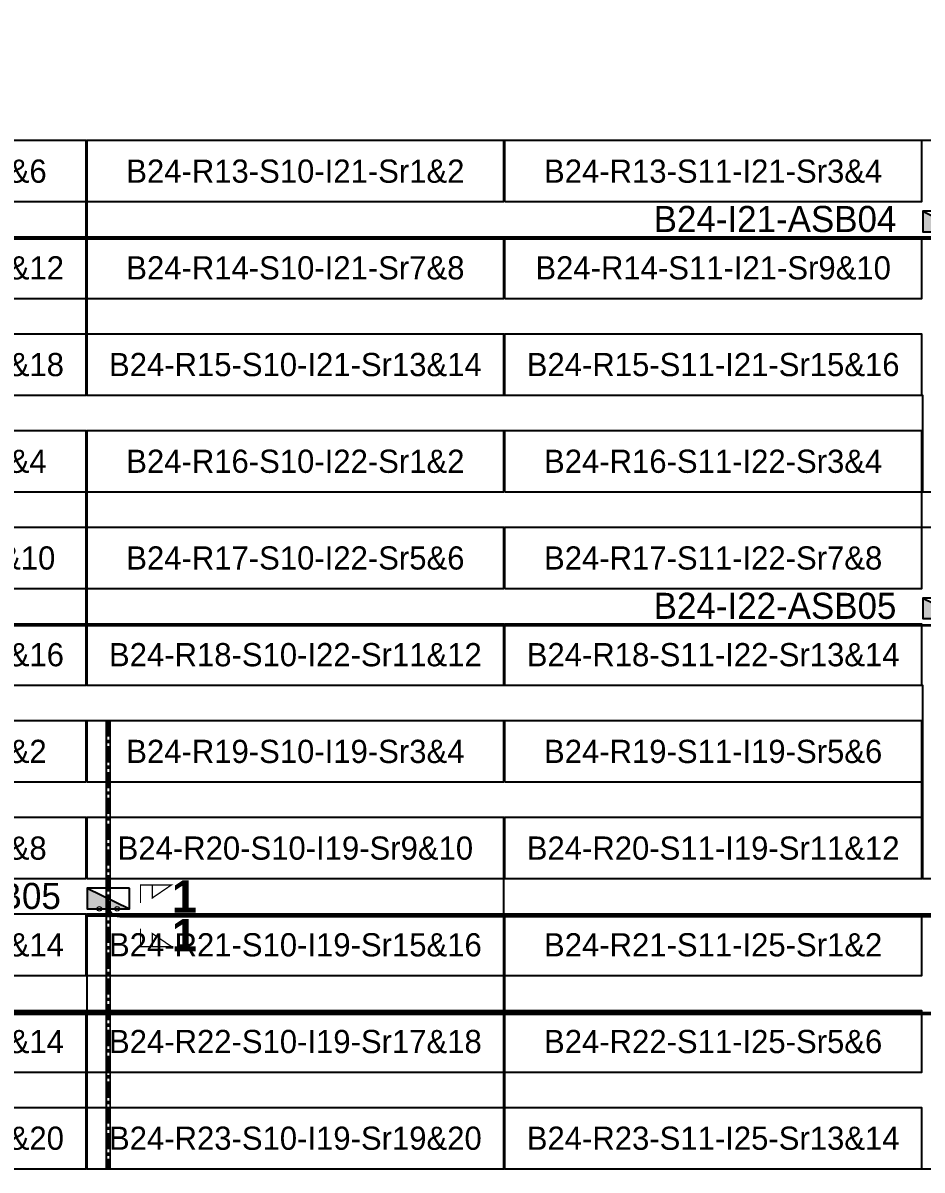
# Model space of a CAD drawing. Header units: metres. Extents: x 529718 to 530598, y 2673304 to 2673482.
# Drawn here: x 530042.2 to 530112, y 2673304.2 to 2673393.2 of the extents above; entities that cross this region are included whole.
import ezdxf
from ezdxf.enums import TextEntityAlignment as Align

# ---------------------------------------------------------------- set-up
doc = ezdxf.new("R2010")
doc.units = ezdxf.units.M
doc.linetypes.add('CENTER', pattern=[2, 1.25, -0.25, 0.25, -0.25])
doc.layers.add('Boundary-12.5 MW Block', color=6, linetype='Continuous', lineweight=9)
doc.layers.add('PILE', color=1, linetype='Continuous', lineweight=15)
for name, color, linetype in [('DC Trench BL-24', 40, 'Continuous'), ('E-Inverter Grouping', 2, 'Continuous'), ('Inverter Block-24', 7, 'Continuous'), ('LT Cable(AG) INV to LT Panel BL-24', 2, 'Continuous'), ('Messenger Wire-Block-24 (Master Path)', 30, 'Continuous'), ('Messenger Wire-Block-24 (MW Path)', 191, 'Continuous'), ('MMS Table Block-24', 8, 'Continuous'), ('Plan Line - DC BL-24', 40, 'Continuous'), ('Section Marking BL-24', 2, 'Continuous')]:
    doc.layers.add(name, color=color, linetype=linetype)
doc.styles.add('BoldTextStyle', font='arialbd.ttf')
doc.styles.get("Standard").update_dxf_attribs({"font": 'Adani Regular.ttf'})

# ---------------------------------------------------------------- blocks, each defined once
blk = doc.blocks.new('MMS Table (32.292 x 4.788)')
at = {"color": 0}
blk.add_lwpolyline([(0, -0.002), (0, 4.786), (32.292, 4.786), (32.292, -0.002)], close=True, dxfattribs=at)
at = {"color": 7}
blk.add_attdef('ID1', text='', height=1.8, dxfattribs=at).set_placement((16.146, 2.392), align=Align.MIDDLE_CENTER)
blk = doc.blocks.new('Inverter Block')
h = blk.add_hatch(color=0)
h.dxf.hatch_style = 1
h.paths.add_polyline_path([(-1.456, 2.269), (-1.456, 0.846), (1.456, 0.846)])
at = {"color": 0}
blk.add_lwpolyline([(1.456, 2.269), (-1.456, 2.269), (-1.456, 0.846), (1.456, 0.846)], close=True, dxfattribs=at)
blk.add_lwpolyline([(-1.456, 2.269), (1.456, 0.846)], dxfattribs=at)
at = {"layer": 'PILE'}
for centre in [(-0.613, 0.846), (0.613, 0.846)]:
    blk.add_circle(centre, 0.156, dxfattribs=at)
at = {"color": 7}
blk.add_attdef('ID', (-1.456, 3.006), '', height=1.8, dxfattribs=at)

msp = doc.modelspace()

# ---------------------------------------------------------------- linework, layer by layer
at = {"layer": 'Boundary-12.5 MW Block', "const_width": 0.05}
msp.add_lwpolyline([(529718.399, 2673459.077), (530176.787, 2673459.077), (530176.787, 2673481.577), (530468.215, 2673481.577), (530468.215, 2673354.077), (530597.783, 2673354.077), (530597.783, 2673304.289), (529755.691, 2673304.289), (529755.691, 2673394.289), (529750.791, 2673394.289), (529750.791, 2673401.789), (529718.399, 2673401.789)], close=True, dxfattribs=at)
at = {"layer": 'DC Trench BL-24', "color": 40, "const_width": 0.15}
msp.add_lwpolyline([(530049.007, 2673339.077), (530048.707, 2673339.077), (530048.707, 2673304.289), (530049.007, 2673304.289)], close=True, dxfattribs=at)
at = {"layer": 'E-Inverter Grouping', "color": 3}
for points in [[(530047.119, 2673364.289), (529982.335, 2673364.289), (529982.335, 2673356.789), (529950.043, 2673356.789), (529950.043, 2673384.077), (530047.119, 2673384.077)], [(530144.295, 2673356.789), (530112.003, 2673356.789), (530112.003, 2673364.289), (530047.219, 2673364.289), (530047.219, 2673384.077), (530144.295, 2673384.077)], [(530047.119, 2673341.789), (530014.727, 2673341.789), (530014.727, 2673334.289), (529950.043, 2673334.289), (529950.043, 2673354.077), (529982.435, 2673354.077), (529982.435, 2673361.577), (530047.119, 2673361.577)], [(530111.903, 2673354.077), (530144.295, 2673354.077), (530144.295, 2673326.789), (530112.003, 2673326.789), (530112.003, 2673341.789), (530047.219, 2673341.789), (530047.219, 2673361.577), (530111.903, 2673361.577)], [(530111.903, 2673339.077), (530111.903, 2673326.789), (530079.511, 2673326.789), (530079.511, 2673304.289), (530047.219, 2673304.289), (530047.219, 2673319.289), (530014.827, 2673319.289), (530014.827, 2673339.077)], [(530014.727, 2673316.577), (530047.119, 2673316.577), (530047.119, 2673304.289), (529950.043, 2673304.289), (529950.043, 2673331.577), (530014.727, 2673331.577)], [(530209.079, 2673304.289), (530079.611, 2673304.289), (530079.611, 2673324.077), (530144.295, 2673324.077), (530144.295, 2673316.577), (530209.079, 2673316.577)]]:
    msp.add_lwpolyline(points, close=True, dxfattribs=at)
at = {"layer": 'LT Cable(AG) INV to LT Panel BL-24'}
for points in [[(530171.592, 2673375.477), (530167.108, 2673375.477, 0.035568), (530166.981, 2673375.468), (530165.173, 2673375.209, -0.035568), (530165.045, 2673375.2), (530157.767, 2673375.2, 0.080615), (530157.482, 2673375.154), (530143.982, 2673370.653, -0.298451), (530143.028, 2673370.905), (530142.834, 2673371.12), (530142.834, 2673375.662, 0.414214), (530141.934, 2673376.562), (529823.014, 2673376.562, -0.414214), (529822.114, 2673377.462), (529822.114, 2673377.69)], [(530172.476, 2673374.277), (530167.163, 2673374.277, -0.123971), (530166.737, 2673374.384), (530165.466, 2673375.068, 0.123971), (530165.04, 2673375.175), (530157.771, 2673375.175, 0.080615), (530157.486, 2673375.129), (530143.974, 2673370.624, -0.298451), (530143.02, 2673370.876), (530142.809, 2673371.111), (530142.809, 2673375.637, 0.414214), (530141.909, 2673376.537), (529920.19, 2673376.537, -0.414214), (529919.29, 2673377.437), (529919.29, 2673377.69)], [(530172.476, 2673374.252), (530167.163, 2673374.252, -0.123971), (530166.737, 2673374.359), (530165.466, 2673375.043, 0.123971), (530165.04, 2673375.15), (530157.775, 2673375.15, 0.080615), (530157.491, 2673375.104), (530143.966, 2673370.595, -0.298451), (530143.012, 2673370.847), (530142.784, 2673371.101), (530142.784, 2673375.612, 0.414214), (530141.884, 2673376.512), (530017.366, 2673376.512, -0.414214), (530016.466, 2673377.412), (530016.466, 2673377.69)], [(530172.476, 2673374.202), (530167.163, 2673374.202, -0.123971), (530166.737, 2673374.309), (530165.466, 2673374.993, 0.123971), (530165.04, 2673375.1), (530157.783, 2673375.1, 0.080615), (530157.499, 2673375.054), (530143.521, 2673370.394, 0.086843), (530143.248, 2673370.247), (530143.027, 2673370.072, 0.229541), (530142.684, 2673369.366), (530142.684, 2673347.362, -0.414214), (530141.784, 2673346.462), (529823.014, 2673346.462, -0.414214), (529822.114, 2673347.362), (529822.114, 2673347.69)], [(530168.461, 2673374.077), (530167.163, 2673374.077, -0.123971), (530166.737, 2673374.184), (530165.466, 2673374.868, 0.123971), (530165.04, 2673374.975), (530157.804, 2673374.975, 0.080615), (530157.519, 2673374.929), (530143.582, 2673370.283, 0.086843), (530143.309, 2673370.135), (530143.152, 2673370.011, 0.229541), (530142.809, 2673369.305), (530142.809, 2673317.237, -0.414214), (530141.909, 2673316.337), (529823.014, 2673316.337, -0.414214), (529822.114, 2673317.237), (529822.114, 2673317.69)], [(530170.535, 2673374.177), (530167.163, 2673374.177, -0.123971), (530166.737, 2673374.284), (530165.466, 2673374.968, 0.123971), (530165.04, 2673375.075), (530157.787, 2673375.075, 0.080615), (530157.503, 2673375.029), (530143.533, 2673370.372, 0.086843), (530143.26, 2673370.225), (530143.052, 2673370.06, 0.229541), (530142.709, 2673369.353), (530142.709, 2673347.337, -0.414214), (530141.809, 2673346.437), (529920.19, 2673346.437, -0.414214), (529919.29, 2673347.337), (529919.29, 2673347.69)], [(530168.461, 2673374.052), (530167.163, 2673374.052, -0.123971), (530166.737, 2673374.159), (530165.466, 2673374.843, 0.123971), (530165.04, 2673374.95), (530157.808, 2673374.95, 0.080615), (530157.523, 2673374.904), (530143.594, 2673370.26, 0.086843), (530143.321, 2673370.113), (530143.177, 2673369.999, 0.229541), (530142.834, 2673369.293), (530142.834, 2673317.212, -0.414214), (530141.934, 2673316.312), (529920.19, 2673316.312, -0.414214), (529919.29, 2673317.212), (529919.29, 2673317.69)], [(530170.535, 2673374.152), (530167.163, 2673374.152, -0.123971), (530166.737, 2673374.259), (530165.466, 2673374.943, 0.123971), (530165.04, 2673375.05), (530157.791, 2673375.05, 0.080615), (530157.507, 2673375.004), (530143.545, 2673370.35, 0.086843), (530143.272, 2673370.202), (530143.077, 2673370.048, 0.229541), (530142.734, 2673369.341), (530142.734, 2673347.312, -0.414214), (530141.834, 2673346.412), (529984.974, 2673346.412, -0.414214), (529984.074, 2673347.312), (529984.074, 2673347.69)], [(530168.461, 2673374.027), (530167.163, 2673374.027, -0.123971), (530166.737, 2673374.134), (530165.466, 2673374.818, 0.123971), (530165.04, 2673374.925), (530157.812, 2673374.925, 0.080615), (530157.527, 2673374.879), (530143.606, 2673370.238, 0.086843), (530143.333, 2673370.091), (530143.202, 2673369.987, 0.229541), (530142.859, 2673369.281), (530142.859, 2673317.187, -0.414214), (530141.959, 2673316.287), (529984.974, 2673316.287, -0.414214), (529984.074, 2673317.187), (529984.074, 2673317.69)], [(530170.535, 2673374.102), (530167.163, 2673374.102, -0.123971), (530166.737, 2673374.209), (530165.466, 2673374.893, 0.123971), (530165.04, 2673375), (530157.8, 2673375, 0.080615), (530157.515, 2673374.954), (530143.57, 2673370.305, 0.086843), (530143.296, 2673370.158), (530143.127, 2673370.024, 0.229541), (530142.784, 2673369.317), (530142.784, 2673324.762, -0.414214), (530141.884, 2673323.862), (530049.758, 2673323.862, -0.414214), (530048.858, 2673324.762), (530048.858, 2673325.19)]]:
    msp.add_lwpolyline(points, format="xyb", dxfattribs=at)
at = {"layer": 'Messenger Wire-Block-24 (Master Path)'}
for points in [[(529820.475, 2673376.437), (530142.709, 2673376.437)], [(529820.475, 2673346.437), (530142.709, 2673346.437)], [(530047.219, 2673323.937), (530142.709, 2673323.937)], [(529820.475, 2673316.437), (530142.709, 2673316.437)]]:
    msp.add_lwpolyline(points, dxfattribs=at)
at = {"layer": 'Messenger Wire-Block-24 (MW Path)', "const_width": 0.1}
for points in [[(529820.475, 2673376.437), (530142.709, 2673376.437)], [(529820.475, 2673346.437), (530142.709, 2673346.437)], [(530047.219, 2673323.937), (530142.709, 2673323.937)], [(529820.475, 2673316.437), (530142.709, 2673316.437)]]:
    msp.add_lwpolyline(points, dxfattribs=at)
at = {"layer": 'Plan Line - DC BL-24', "color": 6, "linetype": 'CENTER'}
msp.add_lwpolyline([(530048.858, 2673339.077), (530048.858, 2673304.289)], dxfattribs=at)
at = {"layer": 'Section Marking BL-24', "color": 94, "lineweight": 35, "true_color": 0x00a500, "const_width": 0.1}
for points in [[(530051.358, 2673324.937), (530051.358, 2673326.327), (530053.758, 2673326.327), (530052.278, 2673325.317), (530052.278, 2673326.327)], [(530051.358, 2673322.937), (530051.358, 2673321.547), (530053.758, 2673321.547), (530052.278, 2673322.557), (530052.278, 2673321.547)]]:
    msp.add_lwpolyline(points, dxfattribs=at)

# ---------------------------------------------------------------- block references
at = {"layer": 'Inverter Block-24'}
ref = msp.add_blockref('Inverter Block', (530113.642, 2673376.025), dxfattribs=dict(at, xscale=1.124999999976148, yscale=1.124999999976148, zscale=1.124999999976148))
ref.add_attrib('ID', 'B24-I21-ASB04', (530091.147, 2673376.96), dxfattribs={"layer": '0', "color": 7, "height": 2.025})
ref = msp.add_blockref('Inverter Block', (530113.642, 2673346.025), dxfattribs=dict(at, xscale=1.124999999976148, yscale=1.124999999976148, zscale=1.124999999976148))
ref.add_attrib('ID', 'B24-I22-ASB05', (530091.147, 2673346.96), dxfattribs={"layer": '0', "color": 7, "height": 2.025})
ref = msp.add_blockref('Inverter Block', (530048.858, 2673323.525), dxfattribs=dict(at, xscale=1.124999999976148, yscale=1.124999999976148, zscale=1.124999999976148))
ref.add_attrib('ID', 'B24-I19-ASB05', (530026.363, 2673324.46), dxfattribs={"layer": '0', "color": 7, "height": 2.025})
at = {"layer": 'MMS Table Block-24'}
for p, values in [((530014.827, 2673379.291), {'ID1': 'B24-R13-S09-I16-Sr5&6'}), ((530047.219, 2673379.291), {'ID1': 'B24-R13-S10-I21-Sr1&2'}), ((530079.611, 2673379.291), {'ID1': 'B24-R13-S11-I21-Sr3&4'}), ((530014.827, 2673371.791), {'ID1': 'B24-R14-S09-I16-Sr11&12'}), ((530047.219, 2673371.791), {'ID1': 'B24-R14-S10-I21-Sr7&8'}), ((530079.611, 2673371.791), {'ID1': 'B24-R14-S11-I21-Sr9&10'}), ((530014.827, 2673364.291), {'ID1': 'B24-R15-S09-I16-Sr17&18'}), ((530047.219, 2673364.291), {'ID1': 'B24-R15-S10-I21-Sr13&14'}), ((530079.611, 2673364.291), {'ID1': 'B24-R15-S11-I21-Sr15&16'}), ((530014.827, 2673356.791), {'ID1': 'B24-R16-S09-I14-Sr3&4'}), ((530047.219, 2673356.791), {'ID1': 'B24-R16-S10-I22-Sr1&2'}), ((530079.611, 2673356.791), {'ID1': 'B24-R16-S11-I22-Sr3&4'}), ((530014.827, 2673349.291), {'ID1': 'B24-R17-S09-I14-Sr9&10'}), ((530047.219, 2673349.291), {'ID1': 'B24-R17-S10-I22-Sr5&6'}), ((530079.611, 2673349.291), {'ID1': 'B24-R17-S11-I22-Sr7&8'}), ((530014.827, 2673341.791), {'ID1': 'B24-R18-S09-I14-Sr15&16'}), ((530047.219, 2673341.791), {'ID1': 'B24-R18-S10-I22-Sr11&12'}), ((530079.611, 2673341.791), {'ID1': 'B24-R18-S11-I22-Sr13&14'}), ((530014.827, 2673334.291), {'ID1': 'B24-R19-S09-I19-Sr1&2'}), ((530047.219, 2673334.291), {'ID1': 'B24-R19-S10-I19-Sr3&4'}), ((530079.611, 2673334.291), {'ID1': 'B24-R19-S11-I19-Sr5&6'}), ((530014.827, 2673326.791), {'ID1': 'B24-R20-S09-I19-Sr7&8'}), ((530047.219, 2673326.791), {'ID1': 'B24-R20-S10-I19-Sr9&10'}), ((530079.611, 2673326.791), {'ID1': 'B24-R20-S11-I19-Sr11&12'}), ((530014.827, 2673319.291), {'ID1': 'B24-R21-S09-I19-Sr13&14'}), ((530047.219, 2673319.291), {'ID1': 'B24-R21-S10-I19-Sr15&16'}), ((530079.611, 2673319.291), {'ID1': 'B24-R21-S11-I25-Sr1&2'}), ((530014.827, 2673311.791), {'ID1': 'B24-R22-S09-I15-Sr13&14'}), ((530047.219, 2673311.791), {'ID1': 'B24-R22-S10-I19-Sr17&18'}), ((530079.611, 2673311.791), {'ID1': 'B24-R22-S11-I25-Sr5&6'}), ((530014.827, 2673304.291), {'ID1': 'B24-R23-S09-I15-Sr19&20'}), ((530047.219, 2673304.291), {'ID1': 'B24-R23-S10-I19-Sr19&20'}), ((530079.611, 2673304.291), {'ID1': 'B24-R23-S11-I25-Sr13&14'})]:
    msp.add_blockref('MMS Table (32.292 x 4.788)', p, dxfattribs=at).add_auto_attribs(values)

# ---------------------------------------------------------------- texts
at = {"layer": 'Section Marking BL-24', "color": 94, "true_color": 0x00a500, "style": 'BoldTextStyle'}
for p in [(530054.758, 2673325.437), (530054.758, 2673322.437)]:
    msp.add_text('1', height=2.5, dxfattribs=at).set_placement(p, align=Align.MIDDLE_CENTER)

doc.saveas('drawing.dxf')
